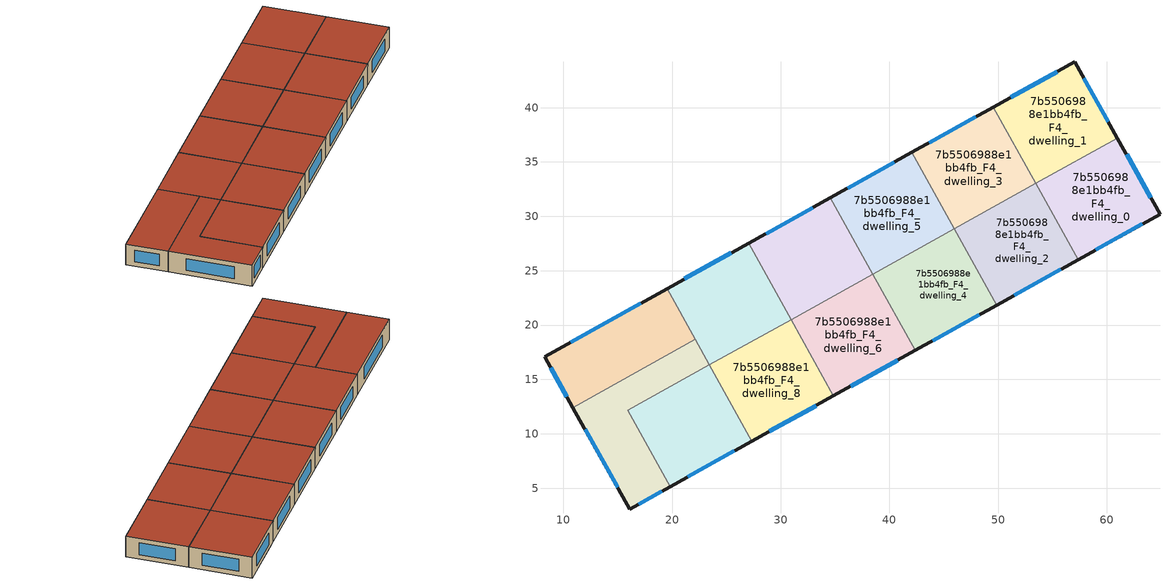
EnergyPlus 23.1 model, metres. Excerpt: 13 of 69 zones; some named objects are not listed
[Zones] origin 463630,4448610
7b5506988e1bb4fb_F4_dwelling_0
 floor to 7b5506988e1bb4fb_F3_dwelling_7 (EU_floor_Construction): 60.96,37.2 64.88,30.21 57.9,26.33 54,33.33 z12
 floor to 7b5506988e1bb4fb_F3_dwelling_8 (EU_floor_Construction): 54,33.33 57.9,26.33 57.35,26.02 53.46,33.02 z12
 wall outside (EU_wall_Construction): 57.35,26.02 64.88,30.21 60.96,37.2 z12:15
 wall to 7b5506988e1bb4fb_F4_dwelling_1 (EU_wall_Construction): 60.96,37.2 53.46,33.02 z12:15
 wall to 7b5506988e1bb4fb_F4_dwelling_2 (EU_wall_Construction): 53.46,33.02 57.35,26.02 z12:15
 window (EU_Window_Construction): 64.04,31.71 61.8,35.7 / 58.97,26.92 63.27,29.31 z12.64:14.36
 roof outside (EU_roof_Construction): 64.88,30.21 60.96,37.2 53.46,33.02 57.35,26.02 z15
7b5506988e1bb4fb_F4_dwelling_1
 floor to 7b5506988e1bb4fb_F3_dwelling_0 (EU_floor_Construction): 57.03,44.21 60.95,37.21 53.97,33.33 50.07,40.34 z12
 floor to 7b5506988e1bb4fb_F3_dwelling_1 (EU_floor_Construction): 50.07,40.34 53.97,33.33 53.45,33.04 49.55,40.05 z12
 floor to 7b5506988e1bb4fb_F3_dwelling_7 (EU_floor_Construction): 60.95,37.21 60.96,37.2 54,33.33 54,33.34 z12
 wall outside (EU_wall_Construction): 60.96,37.2 57.03,44.21 49.55,40.05 z12:15
 wall to 7b5506988e1bb4fb_F4_dwelling_3 (EU_wall_Construction): 49.55,40.05 53.45,33.03 z12:15
 wall to 7b5506988e1bb4fb_F4_dwelling_2 (EU_wall_Construction): 53.45,33.04 53.46,33.02 z12:15
 window (EU_Window_Construction): 60.12,38.7 57.87,42.71 / 55.43,43.32 51.15,40.94 z12.64:14.36
 roof outside (EU_roof_Construction): 60.96,37.2 57.03,44.21 49.55,40.05 53.46,33.02 z15
7b5506988e1bb4fb_F4_dwelling_10
 floor to 7b5506988e1bb4fb_F3_dwelling_12 (EU_floor_Construction): 23.45,16.34 27.35,9.32 23.08,6.94 19.17,13.96 z12
 floor to 7b5506988e1bb4fb_F3_dwelling_13 (EU_floor_Construction): 19.17,13.96 23.08,6.94 19.85,5.15 15.95,12.16 z12
 wall outside (EU_wall_Construction): 19.85,5.15 27.35,9.32 z12:15
 wall to 7b5506988e1bb4fb_F4_dwelling_8 (EU_wall_Construction): 27.35,9.32 23.45,16.34 z12:15
 wall to 7b5506988e1bb4fb_F4_dwelling_11 (EU_wall_Construction): 23.45,16.34 15.95,12.16 19.85,5.15 z12:15
 window (EU_Window_Construction): 21.46,6.04 25.74,8.43 z12.64:14.36
 roof outside (EU_roof_Construction): 27.35,9.32 23.45,16.34 15.95,12.16 19.85,5.15 z15
7b5506988e1bb4fb_F4_dwelling_11
 floor to 7b5506988e1bb4fb_F3_dwelling_13 (EU_floor_Construction): 15.95,12.16 19.85,5.15 16.12,3.07 12.2,10.08 z12
 floor to 7b5506988e1bb4fb_F3_dwelling_6 (EU_floor_Construction): 17.84,16.29 19.15,13.95 12.2,10.08 10.89,12.42 z12
 floor to 7b5506988e1bb4fb_F3_dwelling_5 (EU_floor_Construction): 22.14,18.68 23.45,16.34 19.15,13.95 17.84,16.29 z12
 wall outside (EU_wall_Construction): 10.89,12.42 16.12,3.07 19.85,5.15 z12:15
 wall to 7b5506988e1bb4fb_F4_dwelling_12 (EU_wall_Construction): 22.14,18.68 10.89,12.42 z12:15
 wall to 7b5506988e1bb4fb_F4_dwelling_9 (EU_wall_Construction): 23.45,16.34 22.14,18.68 z12:15
 window (EU_Window_Construction): 16.92,3.52 19.05,4.7 / 12.01,10.42 15,5.07 z12.64:14.36
 roof outside (EU_roof_Construction): 19.85,5.15 15.95,12.16 23.45,16.34 22.14,18.68 10.89,12.42 16.12,3.07 z15
7b5506988e1bb4fb_F4_dwelling_12
 floor to 7b5506988e1bb4fb_F3_dwelling_6 (EU_floor_Construction): 15.24,20.96 17.84,16.29 10.89,12.42 8.27,17.08 z12
 floor to 7b5506988e1bb4fb_F3_dwelling_5 (EU_floor_Construction): 19.54,23.35 22.14,18.68 17.84,16.29 15.24,20.96 z12
 wall outside (EU_wall_Construction): 19.54,23.35 8.27,17.08 10.89,12.42 z12:15
 wall to 7b5506988e1bb4fb_F4_dwelling_9 (EU_wall_Construction): 22.14,18.68 19.54,23.35 z12:15
 window (EU_Window_Construction): 8.83,16.08 10.33,13.42 / 17.13,22.01 10.69,18.43 z12.64:14.36
 roof outside (EU_roof_Construction): 22.14,18.68 19.54,23.35 8.27,17.08 10.89,12.42 z15
7b5506988e1bb4fb_F4_dwelling_2
 floor adiabatic (EU_floor_Construction): 53.45,33.04 57.35,26.02 50.94,22.45 47.03,29.46 z12
 floor to 7b5506988e1bb4fb_F3_dwelling_9 (EU_floor_Construction): 47.03,29.46 50.94,22.45 49.85,21.85 45.95,28.86 z12
 wall outside (EU_wall_Construction): 49.85,21.85 57.35,26.02 z12:15
 wall to 7b5506988e1bb4fb_F4_dwelling_3 (EU_wall_Construction): 53.45,33.04 45.95,28.86 z12:15
 wall to 7b5506988e1bb4fb_F4_dwelling_4 (EU_wall_Construction): 45.95,28.86 49.85,21.85 z12:15
 window (EU_Window_Construction): 51.46,22.74 55.75,25.13 z12.64:14.36
 roof outside (EU_roof_Construction): 57.35,26.02 53.45,33.04 45.95,28.86 49.85,21.85 z15
7b5506988e1bb4fb_F4_dwelling_3
 floor adiabatic (EU_floor_Construction): 49.55,40.05 53.45,33.04 45.95,28.86 42.04,35.87 z12
 wall outside (EU_wall_Construction): 49.55,40.05 42.04,35.87 z12:15
 wall to 7b5506988e1bb4fb_F4_dwelling_5 (EU_wall_Construction): 42.04,35.87 45.95,28.86 z12:15
 window (EU_Window_Construction): 47.94,39.15 43.65,36.77 z12.64:14.36
 roof outside (EU_roof_Construction): 53.45,33.04 49.55,40.05 42.04,35.87 45.95,28.86 z15
7b5506988e1bb4fb_F4_dwelling_4
 floor to 7b5506988e1bb4fb_F3_dwelling_9 (EU_floor_Construction): 45.95,28.86 49.85,21.85 43.97,18.57 40.07,25.59 z12
 floor to 7b5506988e1bb4fb_F3_dwelling_10 (EU_floor_Construction): 40.07,25.59 43.97,18.57 42.35,17.67 38.45,24.68 z12
 wall outside (EU_wall_Construction): 42.35,17.67 49.85,21.85 z12:15
 wall to 7b5506988e1bb4fb_F4_dwelling_6 (EU_wall_Construction): 38.45,24.68 42.35,17.67 z12:15
 wall to 7b5506988e1bb4fb_F4_dwelling_5 (EU_wall_Construction): 45.95,28.86 38.45,24.68 z12:15
 window (EU_Window_Construction): 43.96,18.56 48.25,20.95 z12.64:14.36
 roof outside (EU_roof_Construction): 49.85,21.85 45.95,28.86 38.45,24.68 42.35,17.67 z15
7b5506988e1bb4fb_F4_dwelling_5
 floor adiabatic (EU_floor_Construction): 42.04,35.87 45.95,28.86 38.45,24.68 34.54,31.7 z12
 wall outside (EU_wall_Construction): 42.04,35.87 34.54,31.7 z12:15
 wall to 7b5506988e1bb4fb_F4_dwelling_7 (EU_wall_Construction): 34.54,31.7 38.45,24.68 z12:15
 window (EU_Window_Construction): 40.44,34.98 36.15,32.59 z12.64:14.36
 roof outside (EU_roof_Construction): 45.95,28.86 42.04,35.87 34.54,31.7 38.45,24.68 z15
7b5506988e1bb4fb_F4_dwelling_6
 floor adiabatic (EU_floor_Construction): 38.45,24.68 42.35,17.67 34.85,13.5 30.95,20.51 z12
 wall outside (EU_wall_Construction): 34.85,13.5 42.35,17.67 z12:15
 wall to 7b5506988e1bb4fb_F4_dwelling_7 (EU_wall_Construction): 38.45,24.68 30.95,20.51 z12:15
 wall to 7b5506988e1bb4fb_F4_dwelling_8 (EU_wall_Construction): 30.95,20.51 34.85,13.5 z12:15
 window (EU_Window_Construction): 36.46,14.39 40.74,16.78 z12.64:14.36
 roof outside (EU_roof_Construction): 42.35,17.67 38.45,24.68 30.95,20.51 34.85,13.5 z15
7b5506988e1bb4fb_F4_dwelling_7
 floor to 7b5506988e1bb4fb_F3_dwelling_3 (EU_floor_Construction): 34.54,31.7 38.45,24.69 33.08,21.7 29.17,28.71 z12
 floor to 7b5506988e1bb4fb_F3_dwelling_4 (EU_floor_Construction): 29.17,28.71 33.07,21.7 30.95,20.51 27.04,27.53 z12
 wall outside (EU_wall_Construction): 34.54,31.7 27.04,27.53 z12:15
 wall to 7b5506988e1bb4fb_F4_dwelling_9 (EU_wall_Construction): 27.04,27.53 30.95,20.51 z12:15
 window (EU_Window_Construction): 32.94,30.81 28.65,28.42 z12.64:14.36
 roof outside (EU_roof_Construction): 38.45,24.68 34.54,31.7 27.04,27.53 30.95,20.51 z15
7b5506988e1bb4fb_F4_dwelling_8
 floor adiabatic (EU_floor_Construction): 30.95,20.51 34.85,13.5 27.35,9.32 23.45,16.34 z12
 wall outside (EU_wall_Construction): 27.35,9.32 34.85,13.5 z12:15
 wall to 7b5506988e1bb4fb_F4_dwelling_9 (EU_wall_Construction): 30.95,20.51 23.45,16.34 z12:15
 window (EU_Window_Construction): 28.96,10.22 33.24,12.6 z12.64:14.36
 roof outside (EU_roof_Construction): 34.85,13.5 30.95,20.51 23.45,16.34 27.35,9.32 z15
7b5506988e1bb4fb_F4_dwelling_9
 floor to 7b5506988e1bb4fb_F3_dwelling_4 (EU_floor_Construction): 27.04,27.53 30.95,20.51 26.11,17.82 22.21,24.84 z12
 floor adiabatic (EU_floor_Construction): 22.21,24.84 26.11,17.82 23.45,16.34 19.54,23.35 z12
 wall outside (EU_wall_Construction): 27.04,27.53 19.54,23.35 z12:15
 window (EU_Window_Construction): 25.43,26.63 21.15,24.25 z12.64:14.36
 roof outside (EU_roof_Construction): 30.95,20.51 27.04,27.53 19.54,23.35 23.45,16.34 z15
[Building]
EU S2 Campaign: North Axis=0; Terrain=City; Solar Distribution=FullExterior
[Site:Location]
Yerevan-Zvartnots.Intl.AP: Latitude=40.15; Longitude=44.383; Time Zone=4; Elevation=854
[SizingPeriod:WeatherFileDays]
AnnualSizingPeriod: Begin Month=1; Begin Day of Month=1; End Month=12; End Day of Month=31; Day of Week for Start Day=Monday; Use Weather File Daylight Saving Period=No; Use Weather File Rain and Snow Indicators=No
[MATERIAL]
EU_InternalMass_Material: Roughness=MediumRough; Thickness=0.1; Conductivity=1; Density=1800; Specific Heat=900; Thermal Absorptance=0.9; Solar Absorptance=0.7; Visible Absorptance=0.7
[MATERIAL:NOMASS] Roughness=MediumRough; Thermal Absorptance=0.9; Solar Absorptance=0.7; Visible Absorptance=0.7
Name | Thermal Resistance
EU_wall_NoMass | 1.05043
EU_roof_NoMass | 1.45357
EU_floor_NoMass | 0.478065
[WINDOWMATERIAL:SIMPLEGLAZINGSYSTEM]
EU_Window_SimpleGlazing: UFactor=2.5566; Solar Heat Gain Coefficient=0.75; Visible Transmittance=0.75
[CONSTRUCTION]
EU_wall_Construction: EU_wall_NoMass
EU_roof_Construction: EU_roof_NoMass
EU_floor_Construction: EU_floor_NoMass
EU_Window_Construction: EU_Window_SimpleGlazing
EU_InternalMass_Construction: EU_InternalMass_Material
[ZONE] Type=1; Multiplier=1; Ceiling Height=autocalculate; Floor Area=autocalculate; Part of Total Floor Area=Yes
Name | Volume
7b5506988e1bb4fb_F4_dwelling_0; 7b5506988e1bb4fb_F4_dwelling_6 | 206.734
7b5506988e1bb4fb_F4_dwelling_1 | 206.747
7b5506988e1bb4fb_F4_dwelling_10 | 206.737
7b5506988e1bb4fb_F4_dwelling_11 | 206.725
7b5506988e1bb4fb_F4_dwelling_12 | 206.76
7b5506988e1bb4fb_F4_dwelling_2 | 206.749
7b5506988e1bb4fb_F4_dwelling_3 | 206.754
7b5506988e1bb4fb_F4_dwelling_4 | 206.751
7b5506988e1bb4fb_F4_dwelling_5 | 206.738
7b5506988e1bb4fb_F4_dwelling_7 | 206.774
7b5506988e1bb4fb_F4_dwelling_8 | 206.753
7b5506988e1bb4fb_F4_dwelling_9 | 206.741
[INTERNALMASS] Construction=EU_InternalMass_Construction
Name | Zone or ZoneList | Surface Area
7b5506988e1bb4fb_F4_dwelling_0_EU_InternalMass | 7b5506988e1bb4fb_F4_dwelling_0 | 68.9111
7b5506988e1bb4fb_F4_dwelling_1_EU_InternalMass | 7b5506988e1bb4fb_F4_dwelling_1 | 68.9162
7b5506988e1bb4fb_F4_dwelling_2_EU_InternalMass | 7b5506988e1bb4fb_F4_dwelling_2 | 68.9183
7b5506988e1bb4fb_F4_dwelling_3_EU_InternalMass | 7b5506988e1bb4fb_F4_dwelling_3 | 68.9187
7b5506988e1bb4fb_F4_dwelling_4_EU_InternalMass | 7b5506988e1bb4fb_F4_dwelling_4 | 68.9159
7b5506988e1bb4fb_F4_dwelling_5_EU_InternalMass | 7b5506988e1bb4fb_F4_dwelling_5 | 68.911
7b5506988e1bb4fb_F4_dwelling_6_EU_InternalMass | 7b5506988e1bb4fb_F4_dwelling_6 | 68.9116
7b5506988e1bb4fb_F4_dwelling_7_EU_InternalMass | 7b5506988e1bb4fb_F4_dwelling_7 | 68.9236
7b5506988e1bb4fb_F4_dwelling_8_EU_InternalMass | 7b5506988e1bb4fb_F4_dwelling_8 | 68.9158
7b5506988e1bb4fb_F4_dwelling_9_EU_InternalMass | 7b5506988e1bb4fb_F4_dwelling_9 | 68.9156
7b5506988e1bb4fb_F4_dwelling_10_EU_InternalMass | 7b5506988e1bb4fb_F4_dwelling_10 | 68.9135
7b5506988e1bb4fb_F4_dwelling_11_EU_InternalMass | 7b5506988e1bb4fb_F4_dwelling_11 | 68.9083
7b5506988e1bb4fb_F4_dwelling_12_EU_InternalMass | 7b5506988e1bb4fb_F4_dwelling_12 | 68.9199
[OTHEREQUIPMENT] Fuel Type=Electricity; Design Level Calculation Method=Watts/Area; Power per Zone Floor Area=1; Fraction Latent=0; Fraction Radiant=0; Fraction Lost=0; Carbon Dioxide Generation Rate=0; EndUse Subcategory=EU_Step8_InternalGains
Name | Zone or ZoneList or Space or SpaceList | Schedule
EU_Step8_InternalGain_7b5506988e1bb4fb_F4_dwelling_0_f000 | 7b5506988e1bb4fb_F4_dwelling_0 | EU_Step8_GainSchedule_7b5506988e1bb4fb_F4_dwelling_0_f000
EU_Step8_InternalGain_7b5506988e1bb4fb_F4_dwelling_1_f000 | 7b5506988e1bb4fb_F4_dwelling_1 | EU_Step8_GainSchedule_7b5506988e1bb4fb_F4_dwelling_1_f000
EU_Step8_InternalGain_7b5506988e1bb4fb_F4_dwelling_2_f000 | 7b5506988e1bb4fb_F4_dwelling_2 | EU_Step8_GainSchedule_7b5506988e1bb4fb_F4_dwelling_2_f000
EU_Step8_InternalGain_7b5506988e1bb4fb_F4_dwelling_3_f000 | 7b5506988e1bb4fb_F4_dwelling_3 | EU_Step8_GainSchedule_7b5506988e1bb4fb_F4_dwelling_3_f000
EU_Step8_InternalGain_7b5506988e1bb4fb_F4_dwelling_4_f000 | 7b5506988e1bb4fb_F4_dwelling_4 | EU_Step8_GainSchedule_7b5506988e1bb4fb_F4_dwelling_4_f000
EU_Step8_InternalGain_7b5506988e1bb4fb_F4_dwelling_5_f000 | 7b5506988e1bb4fb_F4_dwelling_5 | EU_Step8_GainSchedule_7b5506988e1bb4fb_F4_dwelling_5_f000
EU_Step8_InternalGain_7b5506988e1bb4fb_F4_dwelling_6_f000 | 7b5506988e1bb4fb_F4_dwelling_6 | EU_Step8_GainSchedule_7b5506988e1bb4fb_F4_dwelling_6_f000
EU_Step8_InternalGain_7b5506988e1bb4fb_F4_dwelling_7_f000 | 7b5506988e1bb4fb_F4_dwelling_7 | EU_Step8_GainSchedule_7b5506988e1bb4fb_F4_dwelling_7_f000
EU_Step8_InternalGain_7b5506988e1bb4fb_F4_dwelling_8_f000 | 7b5506988e1bb4fb_F4_dwelling_8 | EU_Step8_GainSchedule_7b5506988e1bb4fb_F4_dwelling_8_f000
EU_Step8_InternalGain_7b5506988e1bb4fb_F4_dwelling_9_f000 | 7b5506988e1bb4fb_F4_dwelling_9 | EU_Step8_GainSchedule_7b5506988e1bb4fb_F4_dwelling_9_f000
EU_Step8_InternalGain_7b5506988e1bb4fb_F4_dwelling_10_f000 | 7b5506988e1bb4fb_F4_dwelling_10 | EU_Step8_GainSchedule_7b5506988e1bb4fb_F4_dwelling_10_f000
EU_Step8_InternalGain_7b5506988e1bb4fb_F4_dwelling_11_f000 | 7b5506988e1bb4fb_F4_dwelling_11 | EU_Step8_GainSchedule_7b5506988e1bb4fb_F4_dwelling_11_f000
EU_Step8_InternalGain_7b5506988e1bb4fb_F4_dwelling_12_f000 | 7b5506988e1bb4fb_F4_dwelling_12 | EU_Step8_GainSchedule_7b5506988e1bb4fb_F4_dwelling_12_f000
[ZONEVENTILATION:DESIGNFLOWRATE] Schedule=EU_AlwaysOn; Design Flow Rate Calculation Method=AirChanges/Hour; Air Changes per Hour=0.557805; Ventilation Type=Natural; Fan Pressure Rise=0; Fan Total Efficiency=1; Constant Term Coefficient=1; Temperature Term Coefficient=0; Velocity Term Coefficient=0; Velocity Squared Term Coefficient=0; Minimum Indoor Temperature=-100; Maximum Indoor Temperature=100; Delta Temperature=-100; Minimum Outdoor Temperature=-100; Maximum Outdoor Temperature=100; Maximum Wind Speed=40
Name | Zone or ZoneList or Space or SpaceList
EU_ConstantAir_7b5506988e1bb4fb_F4_dwelling_0 | 7b5506988e1bb4fb_F4_dwelling_0
EU_ConstantAir_7b5506988e1bb4fb_F4_dwelling_1 | 7b5506988e1bb4fb_F4_dwelling_1
EU_ConstantAir_7b5506988e1bb4fb_F4_dwelling_2 | 7b5506988e1bb4fb_F4_dwelling_2
EU_ConstantAir_7b5506988e1bb4fb_F4_dwelling_3 | 7b5506988e1bb4fb_F4_dwelling_3
EU_ConstantAir_7b5506988e1bb4fb_F4_dwelling_4 | 7b5506988e1bb4fb_F4_dwelling_4
EU_ConstantAir_7b5506988e1bb4fb_F4_dwelling_5 | 7b5506988e1bb4fb_F4_dwelling_5
EU_ConstantAir_7b5506988e1bb4fb_F4_dwelling_6 | 7b5506988e1bb4fb_F4_dwelling_6
EU_ConstantAir_7b5506988e1bb4fb_F4_dwelling_7 | 7b5506988e1bb4fb_F4_dwelling_7
EU_ConstantAir_7b5506988e1bb4fb_F4_dwelling_8 | 7b5506988e1bb4fb_F4_dwelling_8
EU_ConstantAir_7b5506988e1bb4fb_F4_dwelling_9 | 7b5506988e1bb4fb_F4_dwelling_9
EU_ConstantAir_7b5506988e1bb4fb_F4_dwelling_10 | 7b5506988e1bb4fb_F4_dwelling_10
EU_ConstantAir_7b5506988e1bb4fb_F4_dwelling_11 | 7b5506988e1bb4fb_F4_dwelling_11
EU_ConstantAir_7b5506988e1bb4fb_F4_dwelling_12 | 7b5506988e1bb4fb_F4_dwelling_12
[HVACTEMPLATE:ZONE:IDEALLOADSAIRSYSTEM] System Availability Schedule=EU_AlwaysOn; Maximum Heating Supply Air Temperature=50; Minimum Cooling Supply Air Temperature=13; Maximum Heating Supply Air Humidity Ratio=0.0156; Minimum Cooling Supply Air Humidity Ratio=0.0077; Heating Limit=NoLimit; Cooling Limit=NoLimit; Heating Availability Schedule=EU_AlwaysOn; Cooling Availability Schedule=EU_CoolingOff; Dehumidification Control Type=ConstantSensibleHeatRatio; Cooling Sensible Heat Ratio=0.7; Dehumidification Setpoint=60; Humidification Control Type=None; Humidification Setpoint=30; Outdoor Air Method=None; Outdoor Air Flow Rate per Person=0.00944; Outdoor Air Flow Rate per Zone Floor Area=0; Outdoor Air Flow Rate per Zone=0; Demand Controlled Ventilation Type=None; Outdoor Air Economizer Type=NoEconomizer; Heat Recovery Type=None; Sensible Heat Recovery Effectiveness=0.7; Latent Heat Recovery Effectiveness=0.65
Name | Template Thermostat
7b5506988e1bb4fb_F4_dwelling_0 | EU_HeatOnly_7b5506988e1bb4fb_F4_dwelling_0
7b5506988e1bb4fb_F4_dwelling_1 | EU_HeatOnly_7b5506988e1bb4fb_F4_dwelling_1
7b5506988e1bb4fb_F4_dwelling_2 | EU_HeatOnly_7b5506988e1bb4fb_F4_dwelling_2
7b5506988e1bb4fb_F4_dwelling_3 | EU_HeatOnly_7b5506988e1bb4fb_F4_dwelling_3
7b5506988e1bb4fb_F4_dwelling_4 | EU_HeatOnly_7b5506988e1bb4fb_F4_dwelling_4
7b5506988e1bb4fb_F4_dwelling_5 | EU_HeatOnly_7b5506988e1bb4fb_F4_dwelling_5
7b5506988e1bb4fb_F4_dwelling_6 | EU_HeatOnly_7b5506988e1bb4fb_F4_dwelling_6
7b5506988e1bb4fb_F4_dwelling_7 | EU_HeatOnly_7b5506988e1bb4fb_F4_dwelling_7
7b5506988e1bb4fb_F4_dwelling_8 | EU_HeatOnly_7b5506988e1bb4fb_F4_dwelling_8
7b5506988e1bb4fb_F4_dwelling_9 | EU_HeatOnly_7b5506988e1bb4fb_F4_dwelling_9
7b5506988e1bb4fb_F4_dwelling_10 | EU_HeatOnly_7b5506988e1bb4fb_F4_dwelling_10
7b5506988e1bb4fb_F4_dwelling_11 | EU_HeatOnly_7b5506988e1bb4fb_F4_dwelling_11
7b5506988e1bb4fb_F4_dwelling_12 | EU_HeatOnly_7b5506988e1bb4fb_F4_dwelling_12
[SIZING:ZONE] Zone Cooling Design Supply Air Temperature Input Method=SupplyAirTemperature; Zone Cooling Design Supply Air Temperature=13; Zone Heating Design Supply Air Temperature Input Method=SupplyAirTemperature; Zone Heating Design Supply Air Temperature=50; Zone Cooling Design Supply Air Humidity Ratio=0.008; Zone Heating Design Supply Air Humidity Ratio=0.008; Cooling Design Air Flow Method=DesignDay; Cooling Design Air Flow Rate=0; Cooling Minimum Air Flow per Zone Floor Area=0.000762; Cooling Minimum Air Flow=0; Cooling Minimum Air Flow Fraction=0.2; Heating Design Air Flow Method=DesignDay; Heating Design Air Flow Rate=0; Heating Maximum Air Flow per Zone Floor Area=0.002032; Heating Maximum Air Flow=0.141576; Heating Maximum Air Flow Fraction=0.3; Account for Dedicated Outdoor Air System=No; Dedicated Outdoor Air System Control Strategy=NeutralSupplyAir; Dedicated Outdoor Air Low Setpoint Temperature for Design=autosize; Dedicated Outdoor Air High Setpoint Temperature for Design=autosize; Zone Load Sizing Method=Sensible Load Only No Latent Load; Zone Latent Cooling Design Supply Air Humidity Ratio Input Method=HumidityRatioDifference; Zone Cooling Design Supply Air Humidity Ratio Difference=0.005; Zone Latent Heating Design Supply Air Humidity Ratio Input Method=HumidityRatioDifference; Zone Humidification Design Supply Air Humidity Ratio Difference=0.005
7b5506988e1bb4fb_F4_dwelling_0; 7b5506988e1bb4fb_F4_dwelling_1; 7b5506988e1bb4fb_F4_dwelling_2; 7b5506988e1bb4fb_F4_dwelling_3; 7b5506988e1bb4fb_F4_dwelling_4; 7b5506988e1bb4fb_F4_dwelling_5; 7b5506988e1bb4fb_F4_dwelling_6; 7b5506988e1bb4fb_F4_dwelling_7; 7b5506988e1bb4fb_F4_dwelling_8; 7b5506988e1bb4fb_F4_dwelling_9; 7b5506988e1bb4fb_F4_dwelling_10; 7b5506988e1bb4fb_F4_dwelling_11; 7b5506988e1bb4fb_F4_dwelling_12
[SCHEDULE:CONSTANT]
Name | Hourly Value
EU_AlwaysOn | 1
EU_CoolingOff | 0
[SCHEDULE:FILE] Column Number=1; Rows to Skip at Top=0; Number of Hours of Data=8760; Column Separator=Comma; Interpolate to Timestep=No; Minutes per Item=60; Adjust Schedule for Daylight Savings=Yes
Name | File
EU_Step8_GainSchedule_7b5506988e1bb4fb_F4_dwelling_0_f000 | ../../schedules/7b5506988e1bb4fb/7b5506988e1bb4fb_F4_dwelling_0_f000_gain.csv
EU_Step8_GainSchedule_7b5506988e1bb4fb_F4_dwelling_1_f000 | ../../schedules/7b5506988e1bb4fb/7b5506988e1bb4fb_F4_dwelling_1_f000_gain.csv
EU_Step8_GainSchedule_7b5506988e1bb4fb_F4_dwelling_2_f000 | ../../schedules/7b5506988e1bb4fb/7b5506988e1bb4fb_F4_dwelling_2_f000_gain.csv
EU_Step8_GainSchedule_7b5506988e1bb4fb_F4_dwelling_3_f000 | ../../schedules/7b5506988e1bb4fb/7b5506988e1bb4fb_F4_dwelling_3_f000_gain.csv
EU_Step8_GainSchedule_7b5506988e1bb4fb_F4_dwelling_4_f000 | ../../schedules/7b5506988e1bb4fb/7b5506988e1bb4fb_F4_dwelling_4_f000_gain.csv
EU_Step8_GainSchedule_7b5506988e1bb4fb_F4_dwelling_5_f000 | ../../schedules/7b5506988e1bb4fb/7b5506988e1bb4fb_F4_dwelling_5_f000_gain.csv
EU_Step8_GainSchedule_7b5506988e1bb4fb_F4_dwelling_6_f000 | ../../schedules/7b5506988e1bb4fb/7b5506988e1bb4fb_F4_dwelling_6_f000_gain.csv
EU_Step8_GainSchedule_7b5506988e1bb4fb_F4_dwelling_7_f000 | ../../schedules/7b5506988e1bb4fb/7b5506988e1bb4fb_F4_dwelling_7_f000_gain.csv
EU_Step8_GainSchedule_7b5506988e1bb4fb_F4_dwelling_8_f000 | ../../schedules/7b5506988e1bb4fb/7b5506988e1bb4fb_F4_dwelling_8_f000_gain.csv
EU_Step8_GainSchedule_7b5506988e1bb4fb_F4_dwelling_9_f000 | ../../schedules/7b5506988e1bb4fb/7b5506988e1bb4fb_F4_dwelling_9_f000_gain.csv
EU_Step8_GainSchedule_7b5506988e1bb4fb_F4_dwelling_10_f000 | ../../schedules/7b5506988e1bb4fb/7b5506988e1bb4fb_F4_dwelling_10_f000_gain.csv
EU_Step8_GainSchedule_7b5506988e1bb4fb_F4_dwelling_11_f000 | ../../schedules/7b5506988e1bb4fb/7b5506988e1bb4fb_F4_dwelling_11_f000_gain.csv
EU_Step8_GainSchedule_7b5506988e1bb4fb_F4_dwelling_12_f000 | ../../schedules/7b5506988e1bb4fb/7b5506988e1bb4fb_F4_dwelling_12_f000_gain.csv
